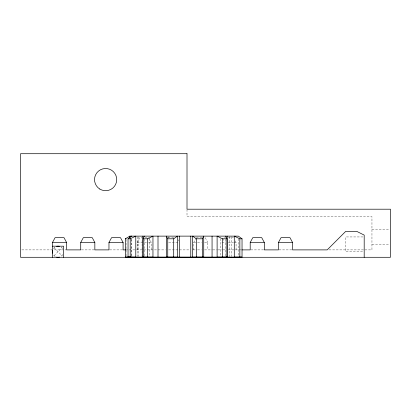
<?xml version="1.0" encoding="UTF-8"?>
<svg xmlns="http://www.w3.org/2000/svg" width="411" height="411" viewBox="0 0 411 411"><rect width="100%" height="100%" fill="white"/><g stroke="black" fill="none" stroke-linecap="round" stroke-linejoin="round"><path stroke-width="0.31" stroke-dasharray="2.06 1.54" d="M137.212 249.888L137.212 242.49L139.802 237.681L142.355 237.681M193.704 249.888L193.704 242.49L196.006 238.216M223.101 240.353L223.676 239.284M54.098 255.663L61.943 247.812M371.955 229.554L389.813 229.554M362.913 236.942L345.692 236.942L345.692 251.738L362.913 251.738M144.913 237.681L148.746 237.681L151.335 242.49L151.335 249.888M168.048 237.681L173.796 237.681M196.294 237.681L202.042 237.681M224.54 237.681L225.819 237.681M228.372 237.681L233.484 237.681M137.212 242.49L148.124 242.49M148.767 242.49L151.335 242.49M168.664 242.49L178.939 242.49M193.704 242.49L196.915 242.49M197.552 242.49L201.405 242.49M204.616 242.49L207.827 242.49L207.827 249.888M221.95 242.49L225.803 242.49M228.367 242.49L233.505 242.49M234.147 242.49L236.073 242.49L236.073 249.888M371.955 244.329L389.813 244.329M21.834 249.888L66.079 249.888M81.47 249.888L94.294 249.888M109.686 249.888L122.509 249.888M125.653 249.888L165.474 249.888M168.68 249.888L189.851 249.888M193.047 249.888L196.895 249.888M197.537 249.888L201.385 249.888M204.591 249.888L212.317 249.888M212.924 249.888L217.455 249.888M218.056 249.888L222.546 249.888M223.183 249.888L225.752 249.888M228.316 249.888L234.727 249.888M235.369 249.888L241.781 249.888M250.756 249.888L263.585 249.888M278.971 249.888L291.8 249.888M328.99 249.888L364.259 249.888M364.901 249.888L371.955 249.888L371.955 216.597L187.005 216.597L187.005 209.816M54.098 247.812L61.943 255.663M235.21 240.887L236.073 242.49M205.238 237.681L207.827 242.49M178.143 239.819L178.718 240.887M238.349 238.678L238.349 256.531M231.229 236.767L231.229 256.531M229.42 236.767L229.42 257.168M225.696 239.315L225.696 256.531M220.65 238.678L220.65 256.531M168.161 236.767L168.161 238.041M149.419 238.678L149.419 256.531M144.374 239.315L144.374 256.531M142.088 236.767L142.088 256.531M138.836 236.767L138.836 256.531M137.454 236.767L137.454 256.531M131.72 239.315L131.72 256.531M131.279 239.315L131.279 256.531M126.049 239.423L126.049 256.464M62.826 254.512A5.549 5.549 0 0 1 60.797 256.541M55.249 256.541A5.549 5.549 0 0 1 53.476 254.918M53.476 248.557A5.549 5.549 0 0 1 54.838 247.191M61.203 247.191A5.549 5.549 0 0 1 62.564 248.557"/><path stroke-width="0.62" d="M239.854 257.096L239.854 238.791L234.28 236.125L234.28 257.168L242.033 257.096L242.033 238.791L238.349 236.125L129.897 236.125L125.309 238.791L125.309 257.096L242.033 257.096M144.374 257.168L143.085 257.096L143.085 238.791L144.374 236.125M202.325 238.791L203.728 236.125L203.728 257.168L192.589 257.168L192.589 236.125L196.36 238.791L202.325 238.791L202.325 257.096M52.474 257.286L52.474 242.49L55.064 237.681L64.008 237.681L66.597 242.49L66.597 249.888L80.72 249.888L80.72 242.49L83.31 237.681L92.254 237.681L94.843 242.49L94.843 249.888L108.966 249.888L108.966 242.49L111.556 237.681L120.5 237.681L123.089 242.49L123.089 249.888L125.653 249.888M241.848 249.888L250.196 249.888L250.196 242.49L252.786 237.681L261.73 237.681L264.319 242.49L264.319 249.888L278.442 249.888L278.442 242.49L281.032 237.681L289.976 237.681L292.565 242.49L292.565 249.888L327.197 249.888L345.692 231.393L356.789 231.393L364.187 235.092L364.187 257.286M131.72 257.168L128.037 257.096L128.037 238.791L131.72 236.125M167.745 238.791L173.704 238.791L177.475 236.125L177.475 257.168L166.342 257.168L166.342 236.125L167.745 238.791L167.745 257.096M130.236 236.659L131.279 236.125M143.085 238.791L147.683 238.791L152.959 236.125L152.959 257.168L143.085 257.096M128.037 238.791L130.215 238.791L135.784 236.125L135.784 257.168L128.037 257.096M225.696 257.168L226.985 257.096L226.985 238.791L225.696 236.125M226.985 257.096L217.111 257.168L217.111 236.125L222.387 238.791L226.985 238.791M125.309 238.791L126.049 238.791M239.854 238.791L242.033 238.791M52.474 242.49L66.597 242.49M80.72 242.49L94.843 242.49M108.966 242.49L123.089 242.49M250.196 242.49L264.319 242.49M278.442 242.49L292.565 242.49M52.474 246.189L63.571 246.189L63.571 257.286M125.309 257.096L131.279 257.168M227.165 236.125L227.165 257.168M222.387 238.791L222.387 257.096M212.061 236.125L212.061 257.168M196.36 238.791L196.36 257.096M190.771 236.125L190.771 257.168M179.299 236.125L179.299 257.168M173.704 238.791L173.704 257.096M158.004 236.125L158.004 257.168M147.683 238.791L147.683 257.096M142.905 236.125L142.905 257.168M130.215 238.791L130.215 257.096M129.897 236.125L129.897 238.041M59.456 257.096A5.549 5.549 0 0 1 56.584 257.096M52.659 253.176A5.549 5.549 0 0 1 52.659 250.299M56.584 246.379A5.549 5.549 0 0 1 59.456 246.379M187.005 153.714L20.55 153.714L20.55 257.286L390.45 257.286L390.45 209.199L187.005 209.199L187.005 153.714M99.765 189.029A11.097 11.097 0 0 0 116.719 179.972A11.097 11.097 0 0 0 100.397 169.82A11.097 11.097 0 0 0 99.765 189.029"/></g></svg>
